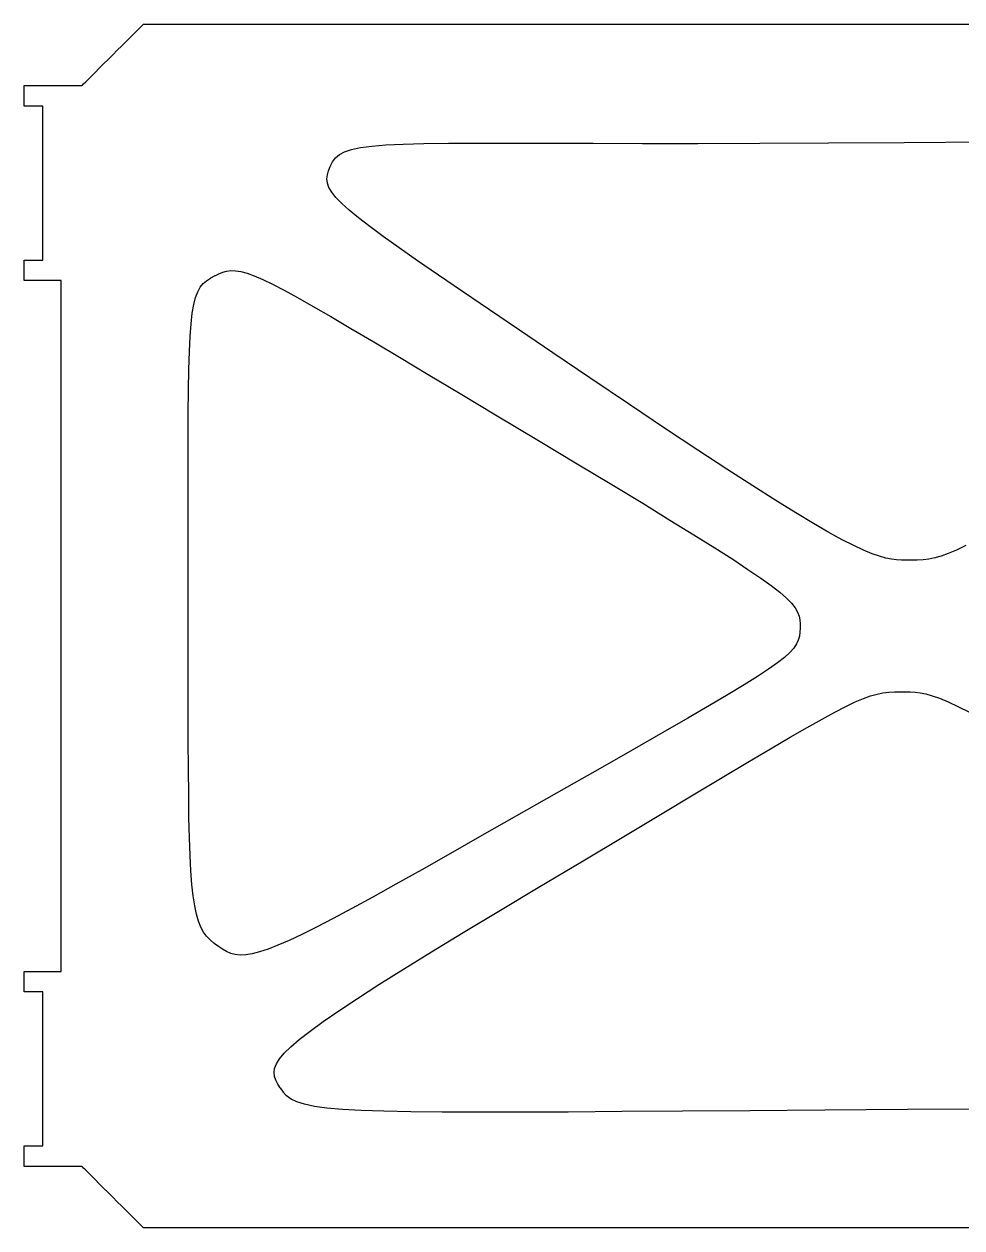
# Model space of a CAD drawing. Extents: x -403 to 96, y -97 to 697.
# Drawn here: x -403 to -251.9, y 103 to 297 of the extents above; entities that cross this region are included whole.
import ezdxf

# ---------------------------------------------------------------- set-up
doc = ezdxf.new("R2010")
doc.units = 0

msp = doc.modelspace()

# ---------------------------------------------------------------- linework, layer by layer
for p, q in [((-384.04, 296.72, 0), (-383.83, 296.93, 0)), ((-383.83, 296.93, 0), (-383.76, 297, 0)), ((-383.76, 297, 0), (-381.72, 297, 0)), ((-381.72, 297, 0), (-375.9, 297, 0)), ((-375.9, 297, 0), (-366.7, 297, 0)), ((-366.7, 297, 0), (-354.56, 297, 0)), ((-354.56, 297, 0), (-339.89, 297, 0)), ((-339.89, 297, 0), (-323.11, 297, 0)), ((-323.11, 297, 0), (-304.65, 297, 0)), ((-304.65, 297, 0), (-284.93, 297, 0)), ((-284.93, 297, 0), (-264.37, 297, 0)), ((-264.37, 297, 0), (-243.38, 297, 0)), ((-385.9, 294.86, 0), (-385.31, 295.45, 0)), ((-385.31, 295.45, 0), (-384.79, 295.97, 0)), ((-384.79, 295.97, 0), (-384.36, 296.4, 0)), ((-384.36, 296.4, 0), (-384.04, 296.72, 0)), ((-387.98, 292.78, 0), (-387.25, 293.51, 0)), ((-387.25, 293.51, 0), (-386.55, 294.21, 0)), ((-386.55, 294.21, 0), (-385.9, 294.86, 0)), ((-390.18, 290.57, 0), (-389.46, 291.3, 0)), ((-389.46, 291.3, 0), (-388.72, 292.04, 0)), ((-388.72, 292.04, 0), (-387.98, 292.78, 0)), ((-392.13, 288.63, 0), (-391.53, 289.22, 0)), ((-391.53, 289.22, 0), (-390.88, 289.88, 0)), ((-390.88, 289.88, 0), (-390.18, 290.57, 0)), ((-393.68, 287.08, 0), (-393.6, 287.15, 0)), ((-393.6, 287.15, 0), (-393.4, 287.36, 0)), ((-393.4, 287.36, 0), (-393.07, 287.68, 0)), ((-393.07, 287.68, 0), (-392.64, 288.11, 0)), ((-392.64, 288.11, 0), (-392.13, 288.63, 0)), ((-403, 287.06, 0), (-403, 287.08, 0)), ((-403, 287.08, 0), (-402.93, 287.08, 0)), ((-403, 286.99, 0), (-403, 287.06, 0)), ((-403, 286.88, 0), (-403, 286.99, 0)), ((-403, 286.74, 0), (-403, 286.88, 0)), ((-403, 286.56, 0), (-403, 286.74, 0)), ((-403, 286.36, 0), (-403, 286.56, 0)), ((-403, 286.15, 0), (-403, 286.36, 0)), ((-403, 285.91, 0), (-403, 286.15, 0)), ((-403, 285.67, 0), (-403, 285.91, 0)), ((-403, 285.42, 0), (-403, 285.67, 0)), ((-403, 285.17, 0), (-403, 285.42, 0)), ((-402.93, 287.08, 0), (-402.74, 287.08, 0)), ((-402.74, 287.08, 0), (-402.43, 287.08, 0)), ((-402.43, 287.08, 0), (-402.03, 287.08, 0)), ((-402.03, 287.08, 0), (-401.54, 287.08, 0)), ((-401.54, 287.08, 0), (-400.98, 287.08, 0)), ((-400.98, 287.08, 0), (-400.37, 287.08, 0)), ((-400.37, 287.08, 0), (-399.72, 287.08, 0)), ((-399.72, 287.08, 0), (-399.03, 287.08, 0)), ((-399.03, 287.08, 0), (-398.34, 287.08, 0)), ((-398.34, 287.08, 0), (-397.64, 287.08, 0)), ((-397.64, 287.08, 0), (-396.96, 287.08, 0)), ((-396.96, 287.08, 0), (-396.3, 287.08, 0)), ((-396.3, 287.08, 0), (-395.69, 287.08, 0)), ((-395.69, 287.08, 0), (-395.13, 287.08, 0)), ((-395.13, 287.08, 0), (-394.65, 287.08, 0)), ((-394.65, 287.08, 0), (-394.24, 287.08, 0)), ((-394.24, 287.08, 0), (-393.94, 287.08, 0)), ((-393.94, 287.08, 0), (-393.74, 287.08, 0)), ((-393.74, 287.08, 0), (-393.68, 287.08, 0)), ((-403, 284.93, 0), (-403, 285.17, 0)), ((-403, 284.69, 0), (-403, 284.93, 0)), ((-403, 284.48, 0), (-403, 284.69, 0)), ((-403, 284.28, 0), (-403, 284.48, 0)), ((-403, 284.1, 0), (-403, 284.28, 0)), ((-403, 283.96, 0), (-403, 284.1, 0)), ((-403, 283.85, 0), (-403, 283.96, 0)), ((-403, 283.78, 0), (-403, 283.85, 0)), ((-403, 283.76, 0), (-403, 283.78, 0)), ((-402.98, 283.76, 0), (-403, 283.76, 0)), ((-402.91, 283.76, 0), (-402.98, 283.76, 0)), ((-402.82, 283.76, 0), (-402.91, 283.76, 0)), ((-402.69, 283.76, 0), (-402.82, 283.76, 0)), ((-402.53, 283.76, 0), (-402.69, 283.76, 0)), ((-402.35, 283.76, 0), (-402.53, 283.76, 0)), ((-402.15, 283.76, 0), (-402.35, 283.76, 0)), ((-401.94, 283.76, 0), (-402.15, 283.76, 0)), ((-401.72, 283.76, 0), (-401.94, 283.76, 0)), ((-401.5, 283.76, 0), (-401.72, 283.76, 0)), ((-401.27, 283.76, 0), (-401.5, 283.76, 0)), ((-401.05, 283.76, 0), (-401.27, 283.76, 0)), ((-400.84, 283.76, 0), (-401.05, 283.76, 0)), ((-400.65, 283.76, 0), (-400.84, 283.76, 0)), ((-400.47, 283.76, 0), (-400.65, 283.76, 0)), ((-400.31, 283.76, 0), (-400.47, 283.76, 0)), ((-400.18, 283.76, 0), (-400.31, 283.76, 0)), ((-400.08, 283.76, 0), (-400.18, 283.76, 0)), ((-400.02, 283.76, 0), (-400.08, 283.76, 0)), ((-400, 283.76, 0), (-400.02, 283.76, 0)), ((-400, 283.58, 0), (-400, 283.76, 0)), ((-400, 283.06, 0), (-400, 283.58, 0)), ((-400, 282.25, 0), (-400, 283.06, 0)), ((-400, 281.18, 0), (-400, 282.25, 0)), ((-400, 279.88, 0), (-400, 281.18, 0)), ((-400, 278.4, 0), (-400, 279.88, 0)), ((-400, 276.77, 0), (-400, 278.4, 0)), ((-346.98, 277.34, 0), (-344.71, 277.52, 0)), ((-344.71, 277.52, 0), (-341.92, 277.65, 0)), ((-341.92, 277.65, 0), (-338.58, 277.74, 0)), ((-338.58, 277.74, 0), (-334.6, 277.79, 0)), ((-334.6, 277.79, 0), (-329.95, 277.81, 0)), ((-329.95, 277.81, 0), (-324.56, 277.82, 0)), ((-324.56, 277.82, 0), (-318.37, 277.81, 0)), ((-318.37, 277.81, 0), (-311.32, 277.79, 0)), ((-311.32, 277.79, 0), (-303.35, 277.78, 0)), ((-303.35, 277.78, 0), (-294.42, 277.78, 0)), ((-294.42, 277.78, 0), (-284.44, 277.8, 0)), ((-284.44, 277.8, 0), (-273.38, 277.84, 0)), ((-273.38, 277.84, 0), (-261.17, 277.91, 0)), ((-261.17, 277.91, 0), (-247.85, 278.01, 0)), ((-400, 275.03, 0), (-400, 276.77, 0)), ((-352.83, 275.43, 0), (-352.2, 275.97, 0)), ((-352.2, 275.97, 0), (-351.37, 276.43, 0)), ((-351.37, 276.43, 0), (-350.26, 276.8, 0)), ((-350.26, 276.8, 0), (-348.81, 277.1, 0)), ((-348.81, 277.1, 0), (-346.98, 277.34, 0)), ((-400, 273.21, 0), (-400, 275.03, 0)), ((-353.95, 273.36, 0), (-353.67, 274.06, 0)), ((-353.67, 274.06, 0), (-353.3, 274.8, 0)), ((-353.3, 274.8, 0), (-352.83, 275.43, 0)), ((-400, 271.36, 0), (-400, 273.21, 0)), ((-354.2, 272.04, 0), (-354.13, 272.7, 0)), ((-354.12, 271.37, 0), (-354.2, 272.04, 0)), ((-354.13, 272.7, 0), (-353.95, 273.36, 0)), ((-400, 269.51, 0), (-400, 271.36, 0)), ((-353.87, 270.67, 0), (-354.12, 271.37, 0)), ((-353.42, 269.9, 0), (-353.87, 270.67, 0)), ((-352.75, 269.05, 0), (-353.42, 269.9, 0)), ((-400, 267.69, 0), (-400, 269.51, 0)), ((-351.82, 268.1, 0), (-352.75, 269.05, 0)), ((-350.63, 267.02, 0), (-351.82, 268.1, 0)), ((-400, 265.95, 0), (-400, 267.69, 0)), ((-400, 264.32, 0), (-400, 265.95, 0)), ((-349.13, 265.78, 0), (-350.63, 267.02, 0)), ((-347.31, 264.37, 0), (-349.13, 265.78, 0)), ((-400, 262.84, 0), (-400, 264.32, 0)), ((-345.13, 262.77, 0), (-347.31, 264.37, 0)), ((-400, 261.54, 0), (-400, 262.84, 0)), ((-342.57, 260.94, 0), (-345.13, 262.77, 0)), ((-400, 260.47, 0), (-400, 261.54, 0)), ((-400, 259.66, 0), (-400, 260.47, 0)), ((-339.61, 258.87, 0), (-342.57, 260.94, 0)), ((-403, 258.94, 0), (-403, 258.96, 0)), ((-403, 258.96, 0), (-402.98, 258.96, 0)), ((-403, 258.87, 0), (-403, 258.94, 0)), ((-403, 258.76, 0), (-403, 258.87, 0)), ((-403, 258.62, 0), (-403, 258.76, 0)), ((-403, 258.45, 0), (-403, 258.62, 0)), ((-403, 258.25, 0), (-403, 258.45, 0)), ((-403, 258.03, 0), (-403, 258.25, 0)), ((-403, 257.8, 0), (-403, 258.03, 0)), ((-402.98, 258.96, 0), (-402.91, 258.96, 0)), ((-402.91, 258.96, 0), (-402.82, 258.96, 0)), ((-402.82, 258.96, 0), (-402.69, 258.96, 0)), ((-402.69, 258.96, 0), (-402.53, 258.96, 0)), ((-402.53, 258.96, 0), (-402.35, 258.96, 0)), ((-402.35, 258.96, 0), (-402.15, 258.96, 0)), ((-402.15, 258.96, 0), (-401.94, 258.96, 0)), ((-401.94, 258.96, 0), (-401.72, 258.96, 0)), ((-401.72, 258.96, 0), (-401.5, 258.96, 0)), ((-401.5, 258.96, 0), (-401.27, 258.96, 0)), ((-401.27, 258.96, 0), (-401.05, 258.96, 0)), ((-401.05, 258.96, 0), (-400.84, 258.96, 0)), ((-400.84, 258.96, 0), (-400.65, 258.96, 0)), ((-400.65, 258.96, 0), (-400.47, 258.96, 0)), ((-400.47, 258.96, 0), (-400.31, 258.96, 0)), ((-400.31, 258.96, 0), (-400.18, 258.96, 0)), ((-400.18, 258.96, 0), (-400.08, 258.96, 0)), ((-400.08, 258.96, 0), (-400.02, 258.96, 0)), ((-400.02, 258.96, 0), (-400, 258.96, 0)), ((-400, 259.14, 0), (-400, 259.66, 0)), ((-400, 258.96, 0), (-400, 259.14, 0)), ((-336.21, 256.53, 0), (-339.61, 258.87, 0)), ((-403, 257.56, 0), (-403, 257.8, 0)), ((-403, 257.31, 0), (-403, 257.56, 0)), ((-403, 257.07, 0), (-403, 257.31, 0)), ((-403, 256.83, 0), (-403, 257.07, 0)), ((-403, 256.6, 0), (-403, 256.83, 0)), ((-403, 256.38, 0), (-403, 256.6, 0)), ((-403, 256.18, 0), (-403, 256.38, 0)), ((-403, 256.01, 0), (-403, 256.18, 0)), ((-372.28, 256.42, 0), (-372.98, 256.05, 0)), ((-372.28, 256.42, 0), (-371.63, 256.74, 0)), ((-371.63, 256.74, 0), (-371, 257, 0)), ((-371, 257, 0), (-370.36, 257.18, 0)), ((-370.36, 257.18, 0), (-369.68, 257.27, 0)), ((-369.68, 257.27, 0), (-368.93, 257.26, 0)), ((-368.93, 257.26, 0), (-368.07, 257.12, 0)), ((-368.07, 257.12, 0), (-367.08, 256.85, 0)), ((-367.08, 256.85, 0), (-365.92, 256.43, 0)), ((-365.92, 256.43, 0), (-364.55, 255.84, 0)), ((-332.36, 253.9, 0), (-336.21, 256.53, 0)), ((-403, 255.87, 0), (-403, 256.01, 0)), ((-403, 255.76, 0), (-403, 255.87, 0)), ((-403, 255.69, 0), (-403, 255.76, 0)), ((-403, 255.67, 0), (-403, 255.69, 0)), ((-402.96, 255.67, 0), (-403, 255.67, 0)), ((-402.83, 255.67, 0), (-402.96, 255.67, 0)), ((-402.63, 255.67, 0), (-402.83, 255.67, 0)), ((-402.37, 255.67, 0), (-402.63, 255.67, 0)), ((-402.06, 255.67, 0), (-402.37, 255.67, 0)), ((-401.7, 255.67, 0), (-402.06, 255.67, 0)), ((-401.31, 255.67, 0), (-401.7, 255.67, 0)), ((-400.89, 255.67, 0), (-401.31, 255.67, 0)), ((-400.45, 255.67, 0), (-400.89, 255.67, 0)), ((-400, 255.67, 0), (-400.45, 255.67, 0)), ((-399.55, 255.67, 0), (-400, 255.67, 0)), ((-399.11, 255.67, 0), (-399.55, 255.67, 0)), ((-398.69, 255.67, 0), (-399.11, 255.67, 0)), ((-398.3, 255.67, 0), (-398.69, 255.67, 0)), ((-397.94, 255.67, 0), (-398.3, 255.67, 0)), ((-397.62, 255.67, 0), (-397.94, 255.67, 0)), ((-397.36, 255.67, 0), (-397.62, 255.67, 0)), ((-397.17, 255.67, 0), (-397.36, 255.67, 0)), ((-397.04, 255.67, 0), (-397.17, 255.67, 0)), ((-397, 255.67, 0), (-397.04, 255.67, 0)), ((-397, 254.86, 0), (-397, 255.67, 0)), ((-397, 252.55, 0), (-397, 254.86, 0)), ((-375.02, 253.86, 0), (-374.61, 254.59, 0)), ((-374.61, 254.59, 0), (-374.14, 255.17, 0)), ((-374.14, 255.17, 0), (-373.6, 255.64, 0)), ((-373.6, 255.64, 0), (-372.98, 256.05, 0)), ((-364.55, 255.84, 0), (-362.95, 255.07, 0)), ((-362.95, 255.07, 0), (-361.09, 254.1, 0)), ((-397, 248.9, 0), (-397, 252.55, 0)), ((-375.66, 251.8, 0), (-375.37, 252.94, 0)), ((-375.37, 252.94, 0), (-375.02, 253.86, 0)), ((-361.09, 254.1, 0), (-358.93, 252.92, 0)), ((-358.93, 252.92, 0), (-356.43, 251.51, 0)), ((-328.03, 250.95, 0), (-332.36, 253.9, 0)), ((-376.1, 248.69, 0), (-375.9, 250.4, 0)), ((-375.9, 250.4, 0), (-375.66, 251.8, 0)), ((-356.43, 251.51, 0), (-353.58, 249.86, 0)), ((-323.18, 247.67, 0), (-328.03, 250.95, 0)), ((-397, 244.09, 0), (-397, 248.9, 0)), ((-376.25, 246.64, 0), (-376.1, 248.69, 0)), ((-353.58, 249.86, 0), (-350.33, 247.96, 0)), ((-376.37, 244.21, 0), (-376.25, 246.64, 0)), ((-350.33, 247.96, 0), (-346.65, 245.78, 0)), ((-317.8, 244.03, 0), (-323.18, 247.67, 0)), ((-346.65, 245.78, 0), (-342.51, 243.31, 0)), ((-397, 238.27, 0), (-397, 244.09, 0)), ((-376.46, 241.36, 0), (-376.37, 244.21, 0)), ((-342.51, 243.31, 0), (-337.89, 240.54, 0)), ((-311.86, 240.01, 0), (-317.8, 244.03, 0)), ((-376.51, 238.04, 0), (-376.46, 241.36, 0)), ((-337.89, 240.54, 0), (-332.74, 237.45, 0)), ((-305.45, 235.68, 0), (-311.86, 240.01, 0)), ((-397, 231.62, 0), (-397, 238.27, 0)), ((-376.55, 234.23, 0), (-376.51, 238.04, 0)), ((-332.74, 237.45, 0), (-327.03, 234.03, 0)), ((-299.65, 231.8, 0), (-305.45, 235.68, 0)), ((-376.57, 229.88, 0), (-376.55, 234.23, 0)), ((-327.03, 234.03, 0), (-320.12, 229.89, 0)), ((-397, 224.3, 0), (-397, 231.62, 0)), ((-294.43, 228.33, 0), (-299.65, 231.8, 0)), ((-376.57, 224.95, 0), (-376.57, 229.88, 0)), ((-320.12, 229.89, 0), (-313.89, 226.15, 0)), ((-289.76, 225.27, 0), (-294.43, 228.33, 0)), ((-313.89, 226.15, 0), (-308.31, 222.78, 0)), ((-285.59, 222.59, 0), (-289.76, 225.27, 0)), ((-397, 216.48, 0), (-397, 224.3, 0)), ((-376.57, 219.4, 0), (-376.57, 224.95, 0)), ((-308.31, 222.78, 0), (-303.33, 219.77, 0)), ((-281.9, 220.25, 0), (-285.59, 222.59, 0)), ((-376.56, 213.2, 0), (-376.57, 219.4, 0)), ((-303.33, 219.77, 0), (-298.93, 217.08, 0)), ((-278.65, 218.24, 0), (-281.9, 220.25, 0)), ((-275.8, 216.53, 0), (-278.65, 218.24, 0)), ((-397, 208.32, 0), (-397, 216.48, 0)), ((-298.93, 217.08, 0), (-295.07, 214.7, 0)), ((-273.32, 215.09, 0), (-275.8, 216.53, 0)), ((-295.07, 214.7, 0), (-291.71, 212.6, 0)), ((-271.17, 213.91, 0), (-273.32, 215.09, 0)), ((-269.32, 212.96, 0), (-271.17, 213.91, 0)), ((-376.55, 206.3, 0), (-376.56, 213.2, 0)), ((-291.71, 212.6, 0), (-288.82, 210.75, 0)), ((-267.73, 212.21, 0), (-269.32, 212.96, 0)), ((-266.36, 211.64, 0), (-267.73, 212.21, 0)), ((-265.18, 211.23, 0), (-266.36, 211.64, 0)), ((-254.09, 211.68, 0), (-255.25, 211.26, 0)), ((-252.78, 212.24, 0), (-254.09, 211.68, 0)), ((-251.25, 212.96, 0), (-252.78, 212.24, 0)), ((-288.82, 210.75, 0), (-286.37, 209.13, 0)), ((-264.15, 210.94, 0), (-265.18, 211.23, 0)), ((-263.24, 210.76, 0), (-264.15, 210.94, 0)), ((-262.42, 210.66, 0), (-263.24, 210.76, 0)), ((-261.64, 210.62, 0), (-262.42, 210.66, 0)), ((-260.87, 210.62, 0), (-261.64, 210.62, 0)), ((-260.07, 210.62, 0), (-260.87, 210.62, 0)), ((-259.09, 210.62, 0), (-260.07, 210.62, 0)), ((-258.16, 210.67, 0), (-259.09, 210.62, 0)), ((-257.24, 210.78, 0), (-258.16, 210.67, 0)), ((-256.28, 210.97, 0), (-257.24, 210.78, 0)), ((-255.25, 211.26, 0), (-256.28, 210.97, 0)), ((-397, 200, 0), (-397, 208.32, 0)), ((-286.37, 209.13, 0), (-284.31, 207.72, 0)), ((-284.31, 207.72, 0), (-282.62, 206.5, 0)), ((-376.55, 198.67, 0), (-376.55, 206.3, 0)), ((-282.62, 206.5, 0), (-281.25, 205.43, 0)), ((-281.25, 205.43, 0), (-280.18, 204.49, 0)), ((-280.18, 204.49, 0), (-279.37, 203.67, 0)), ((-279.37, 203.67, 0), (-278.78, 202.93, 0)), ((-278.78, 202.93, 0), (-278.39, 202.25, 0)), ((-278.39, 202.25, 0), (-278.14, 201.61, 0)), ((-397, 191.68, 0), (-397, 200, 0)), ((-278.14, 201.61, 0), (-278.01, 200.98, 0)), ((-278.01, 200.98, 0), (-277.97, 200.34, 0)), ((-277.97, 200.34, 0), (-277.97, 199.66, 0)), ((-376.55, 192.4, 0), (-376.55, 198.67, 0)), ((-278.08, 198.34, 0), (-278.25, 197.72, 0)), ((-278, 198.98, 0), (-278.08, 198.34, 0)), ((-277.97, 199.66, 0), (-278, 198.98, 0)), ((-278.97, 196.45, 0), (-279.61, 195.74, 0)), ((-278.53, 197.1, 0), (-278.97, 196.45, 0)), ((-278.25, 197.72, 0), (-278.53, 197.1, 0)), ((-281.61, 194.06, 0), (-283.05, 193.04, 0)), ((-280.48, 194.95, 0), (-281.61, 194.06, 0)), ((-279.61, 195.74, 0), (-280.48, 194.95, 0)), ((-376.55, 186.71, 0), (-376.55, 192.4, 0)), ((-283.05, 193.04, 0), (-284.82, 191.87, 0)), ((-397, 183.52, 0), (-397, 191.68, 0)), ((-286.97, 190.52, 0), (-289.54, 188.96, 0)), ((-284.82, 191.87, 0), (-286.97, 190.52, 0)), ((-289.54, 188.96, 0), (-292.55, 187.18, 0)), ((-269.07, 187.76, 0), (-267.76, 188.32, 0)), ((-267.76, 188.32, 0), (-266.6, 188.74, 0)), ((-266.6, 188.74, 0), (-265.57, 189.03, 0)), ((-265.57, 189.03, 0), (-264.61, 189.22, 0)), ((-264.61, 189.22, 0), (-263.68, 189.33, 0)), ((-263.68, 189.33, 0), (-262.75, 189.38, 0)), ((-262.75, 189.38, 0), (-261.77, 189.38, 0)), ((-261.77, 189.38, 0), (-260.98, 189.38, 0)), ((-260.98, 189.38, 0), (-260.21, 189.38, 0)), ((-260.21, 189.38, 0), (-259.43, 189.33, 0)), ((-259.43, 189.33, 0), (-258.6, 189.24, 0)), ((-258.6, 189.24, 0), (-257.7, 189.06, 0)), ((-257.7, 189.06, 0), (-256.67, 188.77, 0)), ((-256.67, 188.77, 0), (-255.49, 188.36, 0)), ((-255.49, 188.36, 0), (-254.12, 187.79, 0)), ((-376.54, 181.57, 0), (-376.55, 186.71, 0)), ((-292.55, 187.18, 0), (-296.04, 185.14, 0)), ((-272.36, 186.12, 0), (-270.59, 187.04, 0)), ((-270.59, 187.04, 0), (-269.07, 187.76, 0)), ((-254.12, 187.79, 0), (-252.53, 187.04, 0)), ((-252.53, 187.04, 0), (-250.67, 186.09, 0)), ((-296.04, 185.14, 0), (-300.06, 182.83, 0)), ((-276.8, 183.66, 0), (-274.42, 185.01, 0)), ((-274.42, 185.01, 0), (-272.36, 186.12, 0)), ((-397, 175.7, 0), (-397, 183.52, 0)), ((-300.06, 182.83, 0), (-304.63, 180.21, 0)), ((-279.57, 182.06, 0), (-276.8, 183.66, 0)), ((-376.52, 176.94, 0), (-376.54, 181.57, 0)), ((-282.74, 180.2, 0), (-279.57, 182.06, 0)), ((-304.63, 180.21, 0), (-309.8, 177.26, 0)), ((-286.38, 178.04, 0), (-282.74, 180.2, 0)), ((-376.48, 172.81, 0), (-376.52, 176.94, 0)), ((-309.8, 177.26, 0), (-315.59, 173.97, 0)), ((-290.51, 175.58, 0), (-286.38, 178.04, 0)), ((-397, 168.38, 0), (-397, 175.7, 0)), ((-295.19, 172.78, 0), (-290.51, 175.58, 0)), ((-376.43, 169.13, 0), (-376.48, 172.81, 0)), ((-315.59, 173.97, 0), (-322.05, 170.3, 0)), ((-300.46, 169.62, 0), (-295.19, 172.78, 0)), ((-376.35, 165.87, 0), (-376.43, 169.13, 0)), ((-322.05, 170.3, 0), (-329.22, 166.22, 0)), ((-306.35, 166.1, 0), (-300.46, 169.62, 0)), ((-397, 161.73, 0), (-397, 168.38, 0)), ((-376.25, 163.02, 0), (-376.35, 165.87, 0)), ((-329.22, 166.22, 0), (-334.3, 163.34, 0)), ((-312.91, 162.17, 0), (-306.35, 166.1, 0)), ((-376.12, 160.52, 0), (-376.25, 163.02, 0)), ((-334.3, 163.34, 0), (-338.91, 160.73, 0)), ((-397, 155.91, 0), (-397, 161.73, 0)), ((-320.19, 157.84, 0), (-312.91, 162.17, 0)), ((-375.96, 158.36, 0), (-376.12, 160.52, 0)), ((-338.91, 160.73, 0), (-343.08, 158.39, 0)), ((-375.75, 156.51, 0), (-375.96, 158.36, 0)), ((-343.08, 158.39, 0), (-346.83, 156.31, 0)), ((-326.53, 154.05, 0), (-320.19, 157.84, 0)), ((-397, 151.1, 0), (-397, 155.91, 0)), ((-375.51, 154.92, 0), (-375.75, 156.51, 0)), ((-346.83, 156.31, 0), (-350.2, 154.47, 0)), ((-375.23, 153.58, 0), (-375.51, 154.92, 0)), ((-374.9, 152.44, 0), (-375.23, 153.58, 0)), ((-350.2, 154.47, 0), (-353.2, 152.87, 0)), ((-332.23, 150.61, 0), (-326.53, 154.05, 0)), ((-374.51, 151.49, 0), (-374.9, 152.44, 0)), ((-374.07, 150.68, 0), (-374.51, 151.49, 0)), ((-355.87, 151.48, 0), (-358.22, 150.31, 0)), ((-353.2, 152.87, 0), (-355.87, 151.48, 0)), ((-397, 147.45, 0), (-397, 151.1, 0)), ((-373.58, 150, 0), (-374.07, 150.68, 0)), ((-373.02, 149.4, 0), (-373.58, 150, 0)), ((-372.39, 148.85, 0), (-373.02, 149.4, 0)), ((-358.22, 150.31, 0), (-360.29, 149.33, 0)), ((-337.33, 147.51, 0), (-332.23, 150.61, 0)), ((-397, 145.14, 0), (-397, 147.45, 0)), ((-371.7, 148.34, 0), (-372.39, 148.85, 0)), ((-371.04, 147.9, 0), (-371.7, 148.34, 0)), ((-370.39, 147.53, 0), (-371.04, 147.9, 0)), ((-369.71, 147.25, 0), (-370.39, 147.53, 0)), ((-365.05, 147.47, 0), (-366.24, 147.17, 0)), ((-363.68, 147.92, 0), (-365.05, 147.47, 0)), ((-362.1, 148.54, 0), (-363.68, 147.92, 0)), ((-360.29, 149.33, 0), (-362.1, 148.54, 0)), ((-341.85, 144.72, 0), (-337.33, 147.51, 0)), ((-368.98, 147.06, 0), (-369.71, 147.25, 0)), ((-368.18, 146.97, 0), (-368.98, 147.06, 0)), ((-367.27, 147, 0), (-368.18, 146.97, 0)), ((-366.24, 147.17, 0), (-367.27, 147, 0)), ((-403, 144.31, 0), (-403, 144.33, 0)), ((-403, 144.33, 0), (-402.96, 144.33, 0)), ((-403, 144.24, 0), (-403, 144.31, 0)), ((-403, 144.13, 0), (-403, 144.24, 0)), ((-403, 143.99, 0), (-403, 144.13, 0)), ((-403, 143.82, 0), (-403, 143.99, 0)), ((-403, 143.62, 0), (-403, 143.82, 0)), ((-403, 143.4, 0), (-403, 143.62, 0)), ((-402.96, 144.33, 0), (-402.83, 144.33, 0)), ((-402.83, 144.33, 0), (-402.63, 144.33, 0)), ((-402.63, 144.33, 0), (-402.37, 144.33, 0)), ((-402.37, 144.33, 0), (-402.06, 144.33, 0)), ((-402.06, 144.33, 0), (-401.7, 144.33, 0)), ((-401.7, 144.33, 0), (-401.31, 144.33, 0)), ((-401.31, 144.33, 0), (-400.89, 144.33, 0)), ((-400.89, 144.33, 0), (-400.45, 144.33, 0)), ((-400.45, 144.33, 0), (-400, 144.33, 0)), ((-400, 144.33, 0), (-399.55, 144.33, 0)), ((-399.55, 144.33, 0), (-399.11, 144.33, 0)), ((-399.11, 144.33, 0), (-398.69, 144.33, 0)), ((-398.69, 144.33, 0), (-398.3, 144.33, 0)), ((-398.3, 144.33, 0), (-397.94, 144.33, 0)), ((-397.94, 144.33, 0), (-397.62, 144.33, 0)), ((-397.62, 144.33, 0), (-397.36, 144.33, 0)), ((-397.36, 144.33, 0), (-397.17, 144.33, 0)), ((-397.17, 144.33, 0), (-397.04, 144.33, 0)), ((-397.04, 144.33, 0), (-397, 144.33, 0)), ((-397, 144.33, 0), (-397, 145.14, 0)), ((-345.83, 142.22, 0), (-341.85, 144.72, 0)), ((-403, 143.17, 0), (-403, 143.4, 0)), ((-403, 142.93, 0), (-403, 143.17, 0)), ((-403, 142.68, 0), (-403, 142.93, 0)), ((-403, 142.44, 0), (-403, 142.68, 0)), ((-403, 142.2, 0), (-403, 142.44, 0)), ((-403, 141.97, 0), (-403, 142.2, 0)), ((-403, 141.75, 0), (-403, 141.97, 0)), ((-403, 141.55, 0), (-403, 141.75, 0)), ((-349.29, 139.99, 0), (-345.83, 142.22, 0)), ((-403, 141.38, 0), (-403, 141.55, 0)), ((-403, 141.24, 0), (-403, 141.38, 0)), ((-403, 141.13, 0), (-403, 141.24, 0)), ((-403, 141.06, 0), (-403, 141.13, 0)), ((-403, 141.04, 0), (-403, 141.06, 0)), ((-402.98, 141.04, 0), (-403, 141.04, 0)), ((-402.91, 141.04, 0), (-402.98, 141.04, 0)), ((-402.82, 141.04, 0), (-402.91, 141.04, 0)), ((-402.69, 141.04, 0), (-402.82, 141.04, 0)), ((-402.53, 141.04, 0), (-402.69, 141.04, 0)), ((-402.35, 141.04, 0), (-402.53, 141.04, 0)), ((-402.15, 141.04, 0), (-402.35, 141.04, 0)), ((-401.94, 141.04, 0), (-402.15, 141.04, 0)), ((-401.72, 141.04, 0), (-401.94, 141.04, 0)), ((-401.5, 141.04, 0), (-401.72, 141.04, 0)), ((-401.27, 141.04, 0), (-401.5, 141.04, 0)), ((-401.05, 141.04, 0), (-401.27, 141.04, 0)), ((-400.84, 141.04, 0), (-401.05, 141.04, 0)), ((-400.65, 141.04, 0), (-400.84, 141.04, 0)), ((-400.47, 141.04, 0), (-400.65, 141.04, 0)), ((-400.31, 141.04, 0), (-400.47, 141.04, 0)), ((-400.18, 141.04, 0), (-400.31, 141.04, 0)), ((-400.08, 141.04, 0), (-400.18, 141.04, 0)), ((-400.02, 141.04, 0), (-400.08, 141.04, 0)), ((-400, 141.04, 0), (-400.02, 141.04, 0)), ((-400, 140.86, 0), (-400, 141.04, 0)), ((-400, 140.34, 0), (-400, 140.86, 0)), ((-400, 139.53, 0), (-400, 140.34, 0)), ((-352.27, 138.01, 0), (-349.29, 139.99, 0)), ((-400, 138.46, 0), (-400, 139.53, 0)), ((-400, 137.16, 0), (-400, 138.46, 0)), ((-354.81, 136.27, 0), (-352.27, 138.01, 0)), ((-400, 135.68, 0), (-400, 137.16, 0)), ((-356.92, 134.73, 0), (-354.81, 136.27, 0)), ((-400, 134.05, 0), (-400, 135.68, 0)), ((-400, 132.31, 0), (-400, 134.05, 0)), ((-358.65, 133.37, 0), (-356.92, 134.73, 0)), ((-400, 130.49, 0), (-400, 132.31, 0)), ((-361.08, 131.15, 0), (-360.03, 132.19, 0)), ((-360.03, 132.19, 0), (-358.65, 133.37, 0)), ((-400, 128.64, 0), (-400, 130.49, 0)), ((-362.35, 129.42, 0), (-361.85, 130.23, 0)), ((-361.85, 130.23, 0), (-361.08, 131.15, 0)), ((-400, 126.79, 0), (-400, 128.64, 0)), ((-362.72, 128.02, 0), (-362.63, 128.69, 0)), ((-362.63, 128.69, 0), (-362.35, 129.42, 0)), ((-400, 124.97, 0), (-400, 126.79, 0)), ((-362.64, 127.4, 0), (-362.72, 128.02, 0)), ((-362.43, 126.79, 0), (-362.64, 127.4, 0)), ((-362.12, 126.18, 0), (-362.43, 126.79, 0)), ((-361.74, 125.55, 0), (-362.12, 126.18, 0)), ((-400, 123.23, 0), (-400, 124.97, 0)), ((-361.74, 125.55, 0), (-361.27, 124.88, 0)), ((-360.71, 124.29, 0), (-361.27, 124.88, 0)), ((-359.99, 123.77, 0), (-360.71, 124.29, 0)), ((-400, 121.6, 0), (-400, 123.23, 0)), ((-359.05, 123.31, 0), (-359.99, 123.77, 0)), ((-357.81, 122.92, 0), (-359.05, 123.31, 0)), ((-356.22, 122.59, 0), (-357.81, 122.92, 0)), ((-354.21, 122.32, 0), (-356.22, 122.59, 0)), ((-351.72, 122.1, 0), (-354.21, 122.32, 0)), ((-400, 120.12, 0), (-400, 121.6, 0)), ((-348.69, 121.93, 0), (-351.72, 122.1, 0)), ((-345.04, 121.8, 0), (-348.69, 121.93, 0)), ((-340.71, 121.71, 0), (-345.04, 121.8, 0)), ((-335.64, 121.66, 0), (-340.71, 121.71, 0)), ((-329.77, 121.64, 0), (-335.64, 121.66, 0)), ((-323.02, 121.65, 0), (-329.77, 121.64, 0)), ((-315.35, 121.68, 0), (-323.02, 121.65, 0)), ((-306.67, 121.74, 0), (-315.35, 121.68, 0)), ((-296.93, 121.81, 0), (-306.67, 121.74, 0)), ((-286.06, 121.89, 0), (-296.93, 121.81, 0)), ((-274, 121.99, 0), (-286.06, 121.89, 0)), ((-260.68, 122.09, 0), (-274, 121.99, 0)), ((-248.47, 122.16, 0), (-260.68, 122.09, 0)), ((-400, 118.82, 0), (-400, 120.12, 0)), ((-400, 117.75, 0), (-400, 118.82, 0)), ((-400, 116.94, 0), (-400, 117.75, 0)), ((-400, 116.42, 0), (-400, 116.94, 0)), ((-400, 116.24, 0), (-400, 116.42, 0)), ((-403, 116.22, 0), (-403, 116.24, 0)), ((-403, 116.24, 0), (-402.98, 116.24, 0)), ((-403, 116.15, 0), (-403, 116.22, 0)), ((-403, 116.04, 0), (-403, 116.15, 0)), ((-403, 115.9, 0), (-403, 116.04, 0)), ((-403, 115.72, 0), (-403, 115.9, 0)), ((-403, 115.52, 0), (-403, 115.72, 0)), ((-403, 115.31, 0), (-403, 115.52, 0)), ((-403, 115.07, 0), (-403, 115.31, 0)), ((-403, 114.83, 0), (-403, 115.07, 0)), ((-403, 114.58, 0), (-403, 114.83, 0)), ((-403, 114.33, 0), (-403, 114.58, 0)), ((-402.98, 116.24, 0), (-402.91, 116.24, 0)), ((-402.91, 116.24, 0), (-402.82, 116.24, 0)), ((-402.82, 116.24, 0), (-402.69, 116.24, 0)), ((-402.69, 116.24, 0), (-402.53, 116.24, 0)), ((-402.53, 116.24, 0), (-402.35, 116.24, 0)), ((-402.35, 116.24, 0), (-402.15, 116.24, 0)), ((-402.15, 116.24, 0), (-401.94, 116.24, 0)), ((-401.94, 116.24, 0), (-401.72, 116.24, 0)), ((-401.72, 116.24, 0), (-401.5, 116.24, 0)), ((-401.5, 116.24, 0), (-401.27, 116.24, 0)), ((-401.27, 116.24, 0), (-401.05, 116.24, 0)), ((-401.05, 116.24, 0), (-400.84, 116.24, 0)), ((-400.84, 116.24, 0), (-400.65, 116.24, 0)), ((-400.65, 116.24, 0), (-400.47, 116.24, 0)), ((-400.47, 116.24, 0), (-400.31, 116.24, 0)), ((-400.31, 116.24, 0), (-400.18, 116.24, 0)), ((-400.18, 116.24, 0), (-400.08, 116.24, 0)), ((-400.08, 116.24, 0), (-400.02, 116.24, 0)), ((-400.02, 116.24, 0), (-400, 116.24, 0)), ((-403, 114.09, 0), (-403, 114.33, 0)), ((-403, 113.85, 0), (-403, 114.09, 0)), ((-403, 113.64, 0), (-403, 113.85, 0)), ((-403, 113.44, 0), (-403, 113.64, 0)), ((-403, 113.26, 0), (-403, 113.44, 0)), ((-403, 113.12, 0), (-403, 113.26, 0)), ((-403, 113.01, 0), (-403, 113.12, 0)), ((-403, 112.94, 0), (-403, 113.01, 0)), ((-403, 112.92, 0), (-403, 112.94, 0)), ((-402.93, 112.92, 0), (-403, 112.92, 0)), ((-402.74, 112.92, 0), (-402.93, 112.92, 0)), ((-402.43, 112.92, 0), (-402.74, 112.92, 0)), ((-402.03, 112.92, 0), (-402.43, 112.92, 0)), ((-401.54, 112.92, 0), (-402.03, 112.92, 0)), ((-400.98, 112.92, 0), (-401.54, 112.92, 0)), ((-400.37, 112.92, 0), (-400.98, 112.92, 0)), ((-399.72, 112.92, 0), (-400.37, 112.92, 0)), ((-399.03, 112.92, 0), (-399.72, 112.92, 0)), ((-398.34, 112.92, 0), (-399.03, 112.92, 0)), ((-397.64, 112.92, 0), (-398.34, 112.92, 0)), ((-396.96, 112.92, 0), (-397.64, 112.92, 0)), ((-396.3, 112.92, 0), (-396.96, 112.92, 0)), ((-395.69, 112.92, 0), (-396.3, 112.92, 0)), ((-395.13, 112.92, 0), (-395.69, 112.92, 0)), ((-394.65, 112.92, 0), (-395.13, 112.92, 0)), ((-394.24, 112.92, 0), (-394.65, 112.92, 0)), ((-393.94, 112.92, 0), (-394.24, 112.92, 0)), ((-393.74, 112.92, 0), (-393.94, 112.92, 0)), ((-393.68, 112.92, 0), (-393.74, 112.92, 0)), ((-393.6, 112.85, 0), (-393.68, 112.92, 0)), ((-393.4, 112.64, 0), (-393.6, 112.85, 0)), ((-393.07, 112.32, 0), (-393.4, 112.64, 0)), ((-392.64, 111.89, 0), (-393.07, 112.32, 0)), ((-392.13, 111.37, 0), (-392.64, 111.89, 0)), ((-391.53, 110.78, 0), (-392.13, 111.37, 0)), ((-390.88, 110.12, 0), (-391.53, 110.78, 0)), ((-390.18, 109.43, 0), (-390.88, 110.12, 0)), ((-389.46, 108.7, 0), (-390.18, 109.43, 0)), ((-388.72, 107.96, 0), (-389.46, 108.7, 0)), ((-387.98, 107.22, 0), (-388.72, 107.96, 0)), ((-387.25, 106.49, 0), (-387.98, 107.22, 0)), ((-386.55, 105.79, 0), (-387.25, 106.49, 0)), ((-385.9, 105.14, 0), (-386.55, 105.79, 0)), ((-385.31, 104.55, 0), (-385.9, 105.14, 0)), ((-384.79, 104.03, 0), (-385.31, 104.55, 0)), ((-384.36, 103.6, 0), (-384.79, 104.03, 0)), ((-384.04, 103.28, 0), (-384.36, 103.6, 0)), ((-383.83, 103.07, 0), (-384.04, 103.28, 0)), ((-383.76, 103, 0), (-383.83, 103.07, 0)), ((-381.72, 103, 0), (-383.76, 103, 0)), ((-375.9, 103, 0), (-381.72, 103, 0)), ((-366.7, 103, 0), (-375.9, 103, 0)), ((-354.56, 103, 0), (-366.7, 103, 0)), ((-339.89, 103, 0), (-354.56, 103, 0)), ((-323.11, 103, 0), (-339.89, 103, 0)), ((-304.65, 103, 0), (-323.11, 103, 0)), ((-284.93, 103, 0), (-304.65, 103, 0)), ((-264.37, 103, 0), (-284.93, 103, 0)), ((-243.38, 103, 0), (-264.37, 103, 0))]:
    msp.add_line(p, q)

doc.saveas('drawing.dxf')
